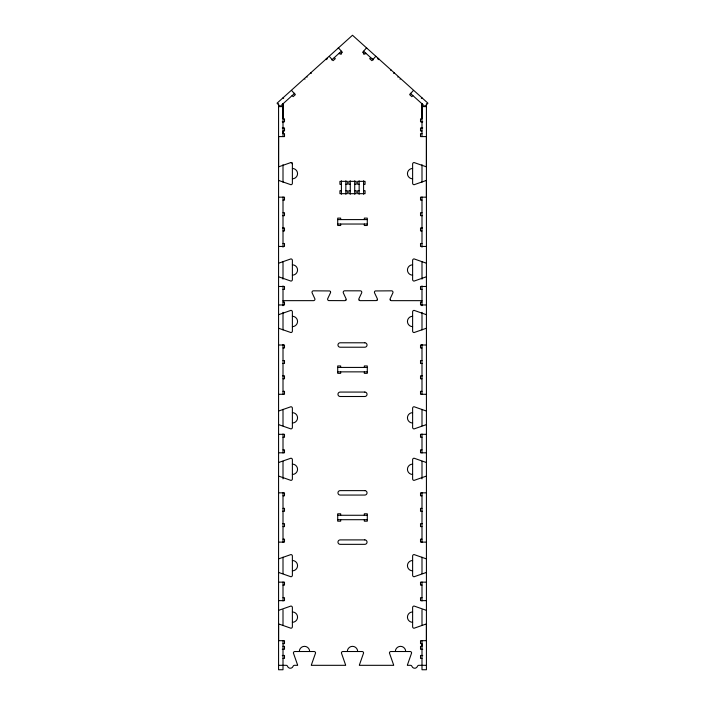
<?xml version="1.0" encoding="UTF-8"?>
<svg xmlns="http://www.w3.org/2000/svg" width="705" height="705" viewBox="0 0 705 705"><rect width="100%" height="100%" fill="white"/><g stroke="black" fill="none" stroke-linecap="round" stroke-linejoin="round"><path stroke-width="1.06" d="M283.013 103.776L283.013 118.854L284.512 118.854L284.494 121.815L282.282 121.815M363.586 54.144L363.586 51.201L373.28 59.925M421.978 103.776L421.978 118.854L420.506 118.854L420.506 121.815L422.736 121.815M330.575 292.284L330.575 292.284A1.525 1.525 0 0 0 330.522 291.914L330.495 291.817M390.57 300.312A1.445 1.445 0 0 1 390.376 300.11L390.147 299.722A1.48 1.48 0 0 1 390.05 298.982L392.861 292.919A1.48 1.48 0 0 0 391.795 290.83L375.28 290.945A1.48 1.48 0 0 0 374.575 292.919L377.351 298.797A1.48 1.48 0 0 1 376.373 300.586L360.123 300.647A1.48 1.48 0 0 1 358.871 298.797L361.647 292.919A1.48 1.48 0 0 0 360.581 290.83L344.507 290.812A1.48 1.48 0 0 0 343.353 292.919L346.164 298.982A1.48 1.48 0 0 1 346.155 299.458L345.899 300.039A1.525 1.525 0 0 1 345.653 300.312M345.952 299.969L345.847 300.11A1.48 1.48 0 0 1 344.886 300.647L328.627 300.586A1.48 1.48 0 0 1 327.649 298.797L330.425 292.919A1.48 1.48 0 0 0 329.72 290.945L313.205 290.83A1.48 1.48 0 0 0 312.139 292.919L314.95 298.982A1.48 1.48 0 0 1 313.663 300.647L283.013 300.656M366.371 48.107L367.138 48.425M365.78 53.175L364.793 54.276L362.599 52.302L366.556 47.905M413.412 90.469L409.64 94.655L411.843 96.638L412.83 95.536M370.671 57.581L369.684 58.682L371.879 60.656L375.836 56.259M377.475 58.859L378.039 58.242M378.365 59.652L378.92 59.035M390.834 70.509L391.16 70.059M393.743 73.505L394.298 72.888M397.893 77.118L398.387 76.572M400.035 79.163L400.59 78.546M421.352 98.365L421.907 97.748M373.06 59.352L372.293 59.035M294.725 93.245L280.017 106.481L277.047 103.186L352.5 35.25L427.953 103.186L424.983 106.481L410.275 93.245M331.72 59.925L341.414 51.201L341.414 54.144M337.862 48.425L338.444 47.905L342.401 52.302L340.207 54.276L339.22 53.175M278.581 180.489A1.48 1.48 0 0 1 279.004 180.55L290.901 184.719A1.48 1.48 0 0 0 292.381 183.238L292.381 163.172L291.429 162.582A3.745 3.745 0 0 0 290.901 162.547L279.004 166.706A1.48 1.48 0 0 1 278.581 166.768L278.598 136.594L284.512 136.594L284.512 133.642L283.013 133.642L283.031 130.927L284.512 130.927L284.512 127.975L282.282 127.975M278.572 106.596L283.005 106.596M421.995 106.596L426.428 106.596M282.449 121.745L283.005 121.745M421.995 121.745L422.551 121.745M422.736 127.975L420.506 127.975L420.506 130.927L421.995 130.927M421.995 133.642L420.506 133.642L420.506 136.594L426.428 136.594L426.419 166.768A1.48 1.48 0 0 1 425.996 166.706L414.099 162.547A1.48 1.48 0 0 0 412.619 164.018L412.619 183.238A1.48 1.48 0 0 0 414.099 184.719L425.996 180.55A1.48 1.48 0 0 1 426.419 180.489L426.419 197.171L420.506 197.171L420.506 200.132L421.987 200.132M341.414 184.313L339.933 184.313L339.933 181.352L347.327 181.352L347.327 184.313L345.847 184.313M350.279 184.313L348.808 184.313L348.808 181.352L356.192 181.352L356.192 184.313L354.721 184.313M359.153 184.313L357.673 184.313L357.673 181.352L365.067 181.352L365.067 184.313L363.586 184.313M341.414 190.72L339.933 190.72L339.933 193.672L347.327 193.672L347.327 190.72L345.847 190.72M350.279 190.72L348.808 190.72L348.808 193.672L356.192 193.672L356.192 190.72L354.721 190.72M359.153 190.72L357.673 190.72L357.673 193.672L365.067 193.672L365.067 190.72L363.586 190.72M278.572 197.171L284.494 197.171L284.494 200.132L283.013 200.132M283.013 212.698L284.494 212.698L284.494 215.651L282.449 215.651M421.987 212.698L420.506 212.698L420.506 215.651L422.551 215.651M337.713 219.59L367.287 219.59M337.713 224.031L367.287 224.031M282.449 227.971L284.494 227.971L284.494 230.932L283.013 230.932M422.551 227.971L420.506 227.971L420.506 230.932L421.987 230.932M283.013 243.489L284.494 243.489L284.494 246.45L278.572 246.45M421.987 243.489L420.506 243.489L420.506 246.45L426.428 246.45M278.572 286.486L284.494 286.486L284.494 289.447L283.013 289.447M426.428 286.486L420.506 286.486L420.506 289.447L421.987 289.447M421.978 300.656L391.425 300.656A1.48 1.48 0 0 1 390.376 300.11L390.27 299.969M283.013 302.013L284.494 302.013L284.494 304.965L278.572 304.965M421.987 302.013L420.506 302.013L420.506 304.965L426.428 304.965M278.572 345.009L284.494 345.009L284.494 347.962L283.013 347.962M426.428 345.009L420.506 345.009L420.506 347.962L421.987 347.962M283.013 360.528L284.494 360.528L284.494 363.489L282.449 363.489M421.987 360.528L420.506 360.528L420.506 363.489L422.551 363.489M337.713 367.428L367.287 367.428M337.713 371.861L367.287 371.861M282.449 375.809L284.494 375.809L284.494 378.761L283.013 378.761M422.551 375.809L420.506 375.809L420.506 378.761L421.987 378.761M283.013 391.328L284.494 391.328L284.494 394.289L278.572 394.289M421.987 391.328L420.506 391.328L420.506 394.289L426.428 394.289M278.572 434.324L284.494 434.324L284.494 437.276L283.013 437.276M426.428 434.324L420.506 434.324L420.506 437.276L421.987 437.276M283.013 449.843L284.494 449.843L284.494 452.804L278.572 452.804M421.987 449.843L420.506 449.843L420.506 452.804L426.428 452.804M278.572 492.839L284.494 492.839L284.494 495.8L283.013 495.8M426.428 492.839L420.506 492.839L420.506 495.8L421.987 495.8M283.013 508.367L284.494 508.367L284.494 511.319L282.449 511.319M421.987 508.367L420.506 508.367L420.506 511.319L422.551 511.319M337.713 515.267L367.287 515.267M337.713 519.7L367.287 519.7M282.449 523.639L284.494 523.639L284.494 526.6L283.013 526.6M422.551 523.639L420.506 523.639L420.506 526.6L421.987 526.6M283.013 539.166L284.494 539.166L284.494 542.119L278.572 542.119M421.987 539.166L420.506 539.166L420.506 542.119L426.428 542.119M278.572 582.154L284.494 582.154L284.494 585.115L283.013 585.115M426.428 582.154L420.506 582.154L420.506 585.115L421.987 585.115M283.013 597.681L284.494 597.681L284.494 600.634L278.572 600.634M421.987 597.681L420.506 597.681L420.506 600.634L426.428 600.634M283.013 643.63L284.494 643.63L284.494 640.678L278.572 640.678L278.581 623.995A1.48 1.48 0 0 1 279.004 624.057L290.901 628.226A1.48 1.48 0 0 0 292.381 626.745L292.381 607.525A1.48 1.48 0 0 0 290.901 606.044L279.004 610.213A1.48 1.48 0 0 1 278.581 610.274M283.013 646.344L284.494 646.344L284.494 649.296L282.282 649.296M422.718 649.296L420.506 649.296L420.506 646.344L421.978 646.344L421.978 643.63L420.506 643.63L420.506 640.678L426.428 640.678L426.419 623.995A1.48 1.48 0 0 0 425.996 624.057L414.099 628.226A1.48 1.48 0 0 1 412.619 626.745L412.619 607.525A1.48 1.48 0 0 1 414.099 606.044L425.996 610.213A1.48 1.48 0 0 0 426.419 610.274M282.282 655.456L284.494 655.456L284.494 658.417L283.013 658.417M422.718 655.456L420.506 655.456L420.506 658.417L421.978 658.417M282.449 655.641L283.005 655.641M421.995 655.641L422.551 655.641M278.572 665.317L286.133 665.317A1.48 1.48 0 0 1 287.525 666.304A2.961 2.961 0 0 0 293.104 666.304A1.48 1.48 0 0 1 294.496 665.317L297.616 665.317A1.48 1.48 0 0 0 297.554 664.894L293.395 652.997A1.48 1.48 0 0 1 294.866 651.517L314.086 651.517A1.48 1.48 0 0 1 315.567 652.997L311.399 664.894A1.48 1.48 0 0 0 311.337 665.317L345.635 665.317A1.48 1.48 0 0 0 345.573 664.894L341.414 652.997A1.48 1.48 0 0 1 342.894 651.517L362.106 651.517A1.48 1.48 0 0 1 363.586 652.997L359.427 664.894A1.48 1.48 0 0 0 359.365 665.317L393.663 665.317A1.48 1.48 0 0 0 393.601 664.894L389.433 652.997A1.48 1.48 0 0 1 390.914 651.517L410.134 651.517A1.48 1.48 0 0 1 411.605 652.997L407.446 664.894A1.472 1.472 0 0 0 407.384 665.317L410.504 665.317A1.48 1.48 0 0 1 411.896 666.304A2.961 2.961 0 0 0 417.475 666.304A1.48 1.48 0 0 1 418.867 665.317L426.428 665.317M334.329 57.581L335.316 58.682L333.121 60.656L329.35 56.47M326.961 58.242L327.525 58.859M326.08 59.035L326.635 59.652M310.702 72.888L311.257 73.505M306.613 76.572L307.107 77.118M304.41 78.546L304.965 79.163M291.588 90.469L295.36 94.655L293.157 96.638L292.17 95.536M283.093 97.748L283.648 98.365M426.428 103.679L426.428 669.75L421.995 669.75L421.995 640.492M421.995 103.679L421.995 136.594M421.995 164.697L421.995 182.19M421.995 196.986L421.995 247.191M421.995 261.52L421.995 279.127M421.995 285.93L421.995 305.706M421.995 312.324L421.995 329.94M421.995 344.454L421.995 394.474M421.995 409.349L421.995 425.864M421.995 433.954L421.995 452.989M421.995 461.264L421.995 478.88M421.995 492.469L421.995 542.489M421.995 557.188L421.995 573.694M421.995 581.977L421.995 601.004M421.995 609.781L421.995 625.264M364.326 219.59L364.326 218.118L367.287 218.118L367.287 225.503L364.326 225.503L364.326 224.031M364.326 367.428L364.326 365.948L367.287 365.948L367.287 373.342L364.326 373.342L364.326 371.861M364.326 515.267L364.326 513.786L367.287 513.786L367.287 521.18L364.326 521.18L364.326 519.7M363.586 180.806L363.586 194.227M359.153 180.806L359.153 194.227M354.721 180.806L354.721 194.227M350.279 180.806L350.279 194.227M345.847 180.806L345.847 194.227M341.414 180.806L341.414 194.227M340.674 219.59L340.674 218.118L337.713 218.118L337.713 225.503L340.674 225.503L340.674 224.031M340.674 367.428L340.674 365.948L337.713 365.948L337.713 373.342L340.674 373.342L340.674 371.861M340.674 515.267L340.674 513.786L337.713 513.786L337.713 521.18L340.674 521.18L340.674 519.7M283.005 103.679L283.005 136.594M283.005 164.697L283.005 182.19M283.005 196.986L283.005 247.191M283.005 261.52L283.005 279.127M283.005 285.93L283.005 305.706M283.005 312.324L283.005 329.94M283.005 344.454L283.005 394.474M283.005 409.349L283.005 425.864M283.005 433.954L283.005 452.989M283.005 461.264L283.005 478.88M283.005 492.469L283.005 542.489M283.005 557.188L283.005 573.694M283.005 581.977L283.005 601.004M283.005 609.781L283.005 625.264M283.005 640.492L283.005 669.75L278.572 669.75L278.572 103.679M412.619 178.806A5.173 5.173 0 0 1 407.446 173.633A5.173 5.173 0 0 1 412.619 168.46M292.381 168.46A5.173 5.173 0 0 1 297.554 173.633A5.173 5.173 0 0 1 292.381 178.806M278.581 263.132A1.48 1.48 0 0 0 279.004 263.071L290.901 258.902A1.48 1.48 0 0 1 292.381 260.383L292.381 279.603A1.48 1.48 0 0 1 290.901 281.083L279.004 276.915A1.48 1.48 0 0 0 278.581 276.853M426.419 263.132A1.48 1.48 0 0 1 425.996 263.071L414.099 258.902A1.48 1.48 0 0 0 412.619 260.383L412.619 279.603A1.48 1.48 0 0 0 414.099 281.083L425.996 276.915A1.48 1.48 0 0 1 426.419 276.853M412.619 275.17A5.173 5.173 0 0 1 407.446 269.989A5.173 5.173 0 0 1 412.619 264.816M377.06 300.11A1.525 1.525 0 0 1 376.867 300.312M359.347 300.312A1.445 1.445 0 0 1 359.153 300.11M292.381 264.816A5.173 5.173 0 0 1 297.554 269.989A5.173 5.173 0 0 1 292.381 275.17M278.581 328.327A1.48 1.48 0 0 1 279.004 328.389L290.901 332.548A1.48 1.48 0 0 0 292.381 331.077L292.381 311.857A1.48 1.48 0 0 0 290.901 310.376L279.004 314.545A1.48 1.48 0 0 1 278.581 314.606M292.381 316.289A5.173 5.173 0 0 1 297.554 321.462A5.173 5.173 0 0 1 292.381 326.635M426.419 314.606A1.48 1.48 0 0 1 425.996 314.545L414.099 310.376A1.48 1.48 0 0 0 412.619 311.857L412.619 331.077A1.48 1.48 0 0 0 414.099 332.548L425.996 328.389A1.48 1.48 0 0 1 426.419 328.327M412.619 326.635A5.173 5.173 0 0 1 407.446 321.462A5.173 5.173 0 0 1 412.619 316.289M299.308 651.517A5.173 5.173 0 0 1 304.481 646.344A5.173 5.173 0 0 1 309.654 651.517M347.327 651.517A5.173 5.173 0 0 1 352.5 646.344A5.173 5.173 0 0 1 357.673 651.517M395.346 651.517A5.173 5.173 0 0 1 400.519 646.344A5.173 5.173 0 0 1 405.692 651.517M278.581 558.801A1.48 1.48 0 0 0 279.004 558.739L290.901 554.571A1.48 1.48 0 0 1 292.381 556.051L292.381 575.271A1.48 1.48 0 0 1 290.901 576.752L279.004 572.583A1.48 1.48 0 0 0 278.581 572.522M292.381 560.484A5.173 5.173 0 0 1 297.554 565.666A5.173 5.173 0 0 1 292.381 570.838M292.381 611.958A5.173 5.173 0 0 1 297.554 617.131A5.173 5.173 0 0 1 292.381 622.312M412.619 622.312A5.173 5.173 0 0 1 407.446 617.131A5.173 5.173 0 0 1 412.619 611.958M426.419 572.522A1.48 1.48 0 0 0 425.996 572.583L414.099 576.752A1.48 1.48 0 0 1 412.619 575.271L412.619 556.051A1.48 1.48 0 0 1 414.099 554.571L425.996 558.739A1.48 1.48 0 0 0 426.419 558.801M412.619 570.838A5.173 5.173 0 0 1 407.446 565.666A5.173 5.173 0 0 1 412.619 560.484M278.581 410.962A1.48 1.48 0 0 0 279.004 410.9L290.901 406.741A1.48 1.48 0 0 1 292.381 408.221L292.381 427.433A1.48 1.48 0 0 1 290.901 428.913L279.004 424.754A1.48 1.48 0 0 0 278.581 424.692M292.381 412.654A5.173 5.173 0 0 1 297.554 417.827A5.173 5.173 0 0 1 292.381 423M278.581 462.436A1.48 1.48 0 0 0 279.004 462.374L290.901 458.215A1.48 1.48 0 0 1 292.381 459.686L292.381 478.907A1.48 1.48 0 0 1 290.901 480.387L279.004 476.227A1.48 1.48 0 0 0 278.581 476.157M292.381 464.128A5.173 5.173 0 0 1 297.554 469.301A5.173 5.173 0 0 1 292.381 474.474M426.419 476.157A1.48 1.48 0 0 0 425.996 476.227L414.099 480.387A1.48 1.48 0 0 1 412.619 478.907L412.619 459.686A1.48 1.48 0 0 1 414.099 458.215L425.996 462.374A1.48 1.48 0 0 0 426.419 462.436M412.619 474.474A5.173 5.173 0 0 1 407.446 469.301A5.173 5.173 0 0 1 412.619 464.128M426.419 424.692A1.48 1.48 0 0 0 425.996 424.754L414.099 428.913A1.48 1.48 0 0 1 412.619 427.433L412.619 408.221A1.48 1.48 0 0 1 414.099 406.741L425.996 410.9A1.48 1.48 0 0 0 426.419 410.962M412.619 423A5.173 5.173 0 0 1 407.446 417.827A5.173 5.173 0 0 1 412.619 412.654M290.901 162.547A1.48 1.48 0 0 1 292.381 164.018M364.82 342.789L340.18 342.789A2.221 2.221 0 0 0 337.959 345.009A2.221 2.221 0 0 0 340.18 347.221L364.82 347.221A2.221 2.221 0 0 0 367.041 345.009A2.221 2.221 0 0 0 364.82 342.789M364.82 392.068L340.18 392.068A2.221 2.221 0 0 0 337.959 394.289A2.221 2.221 0 0 0 340.18 396.501L364.82 396.501A2.221 2.221 0 0 0 367.041 394.289A2.221 2.221 0 0 0 364.82 392.068M364.82 490.627L340.18 490.627A2.221 2.221 0 0 0 337.959 492.839A2.221 2.221 0 0 0 340.18 495.06L364.82 495.06A2.221 2.221 0 0 0 367.041 492.839A2.221 2.221 0 0 0 364.82 490.627M364.82 539.898L340.18 539.898A2.221 2.221 0 0 0 337.959 542.119A2.221 2.221 0 0 0 340.18 544.339L364.82 544.339A2.221 2.221 0 0 0 367.041 542.119A2.221 2.221 0 0 0 364.82 539.898"/></g></svg>
